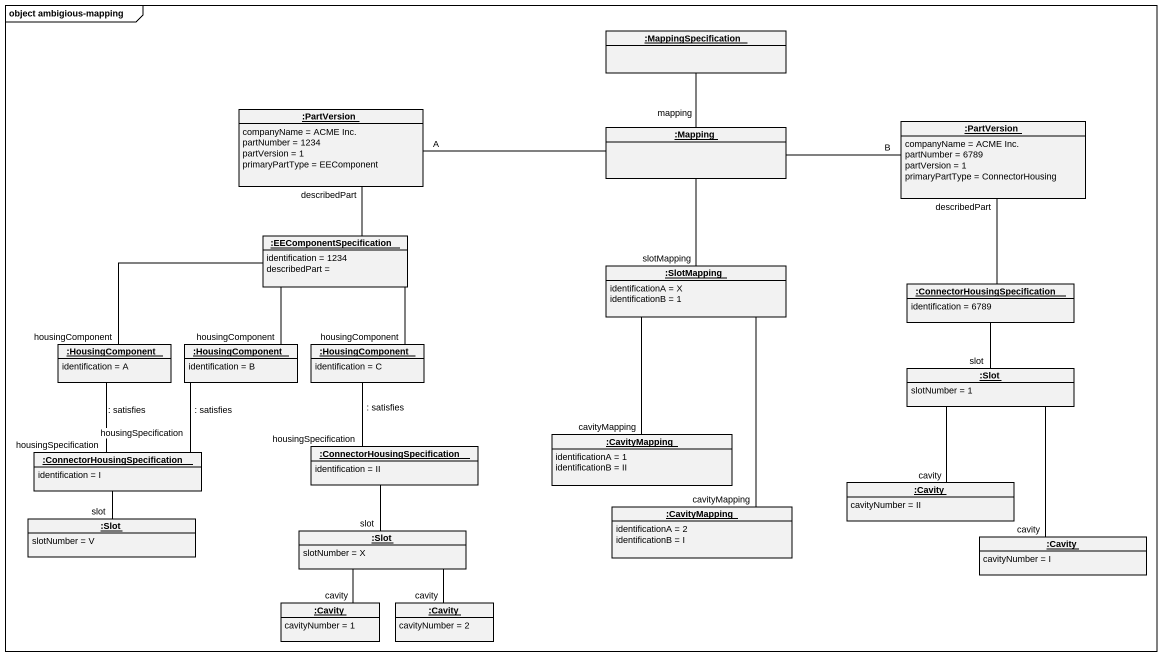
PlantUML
@startuml
mainframe object ambigious-mapping
hide circle
hide empty members
object ":MappingSpecification" as MappingSpecification
object ":PartVersion" as PartVersion {
  companyName = ACME Inc.
  partNumber = 1234
  partVersion = 1
  primaryPartType = EEComponent
}
object ":Mapping" as Mapping
object ":PartVersion" as PartVersion_2 {
  companyName = ACME Inc.
  partNumber = 6789
  partVersion = 1
  primaryPartType = ConnectorHousing
}
object ":EEComponentSpecification" as EEComponentSpecification {
  identification = 1234
  describedPart =
}
object ":SlotMapping" as SlotMapping {
  identificationA = X
  identificationB = 1
}
object ":ConnectorHousingSpecification" as ConnectorHousingSpecificatio {
  identification = 6789
}
object ":HousingComponent" as HousingComponent {
  identification = A
}
object ":HousingComponent" as HousingComponent_2 {
  identification = B
}
object ":HousingComponent" as HousingComponent_3 {
  identification = C
}
object ":Slot" as Slot {
  slotNumber = 1
}
object ":ConnectorHousingSpecification" as ConnectorHousingSpecificatio_2 {
  identification = II
}
object ":CavityMapping" as CavityMapping {
  identificationA = 1
  identificationB = II
}
object ":ConnectorHousingSpecification" as ConnectorHousingSpecificatio_3 {
  identification = I
}
object ":Cavity" as Cavity {
  cavityNumber = II
}
object ":Slot" as Slot_2 {
  slotNumber = V
}
object ":CavityMapping" as CavityMapping_2 {
  identificationA = 2
  identificationB = I
}
object ":Slot" as Slot_3 {
  slotNumber = X
}
object ":Cavity" as Cavity_2 {
  cavityNumber = I
}
object ":Cavity" as Cavity_3 {
  cavityNumber = 1
}
object ":Cavity" as Cavity_4 {
  cavityNumber = 2
}
Mapping -up- MappingSpecification : mapping
Mapping -left- PartVersion : A
Mapping -right- PartVersion_2 : B
EEComponentSpecification -up- PartVersion : describedPart
EEComponentSpecification -left- HousingComponent : housingComponent
EEComponentSpecification -- HousingComponent_2 : housingComponent
EEComponentSpecification -- HousingComponent_3 : housingComponent
SlotMapping -up- Mapping : slotMapping
ConnectorHousingSpecificatio -up- PartVersion_2 : describedPart
ConnectorHousingSpecificatio -- Slot : slot
HousingComponent -- ConnectorHousingSpecificatio_3 : : satisfies\nhousingSpecification
HousingComponent_2 -- ConnectorHousingSpecificatio_3 : : satisfies\nhousingSpecification
HousingComponent_3 -- ConnectorHousingSpecificatio_2 : : satisfies\nhousingSpecification
Slot -- Cavity : cavity
Slot -- Cavity_2 : cavity
ConnectorHousingSpecificatio_2 -- Slot_3 : slot
CavityMapping -up- SlotMapping : cavityMapping
ConnectorHousingSpecificatio_3 -- Slot_2 : slot
CavityMapping_2 -up- SlotMapping : cavityMapping
Slot_3 -- Cavity_3 : cavity
Slot_3 -- Cavity_4 : cavity
@enduml
